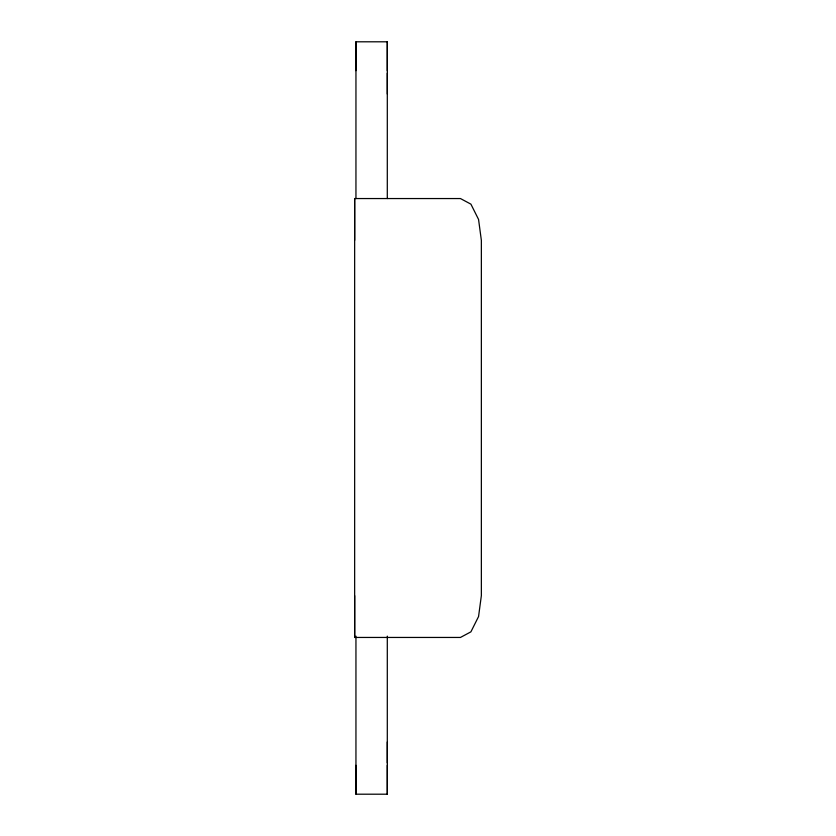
<?xml version="1.0" encoding="UTF-8"?>
<svg xmlns="http://www.w3.org/2000/svg" width="836" height="836" viewBox="0 0 836 836"><rect width="100%" height="100%" fill="white"/><g stroke="black" fill="none" stroke-linecap="round" stroke-linejoin="round"><path stroke-width="1.25" d="M354.652 240.35L354.642 198.55L460.458 198.55L470.908 204.151L478.558 219.45L481.358 240.35L481.358 595.65L478.558 616.55L470.898 631.849L460.448 637.45L354.652 637.45L354.652 595.65M387.308 765.316L387.308 794.2L355.948 794.2L355.958 765.316M355.948 70.684L355.948 41.8L387.308 41.8L387.298 198.55M387.298 762.85L387.298 741.95M387.308 94.05L387.308 73.15M387.298 70.684L387.298 41.8M387.298 636.144L387.298 794.2M355.958 41.8L355.948 198.55M355.948 636.144L355.948 794.2M354.652 198.55L354.652 637.45"/></g></svg>
